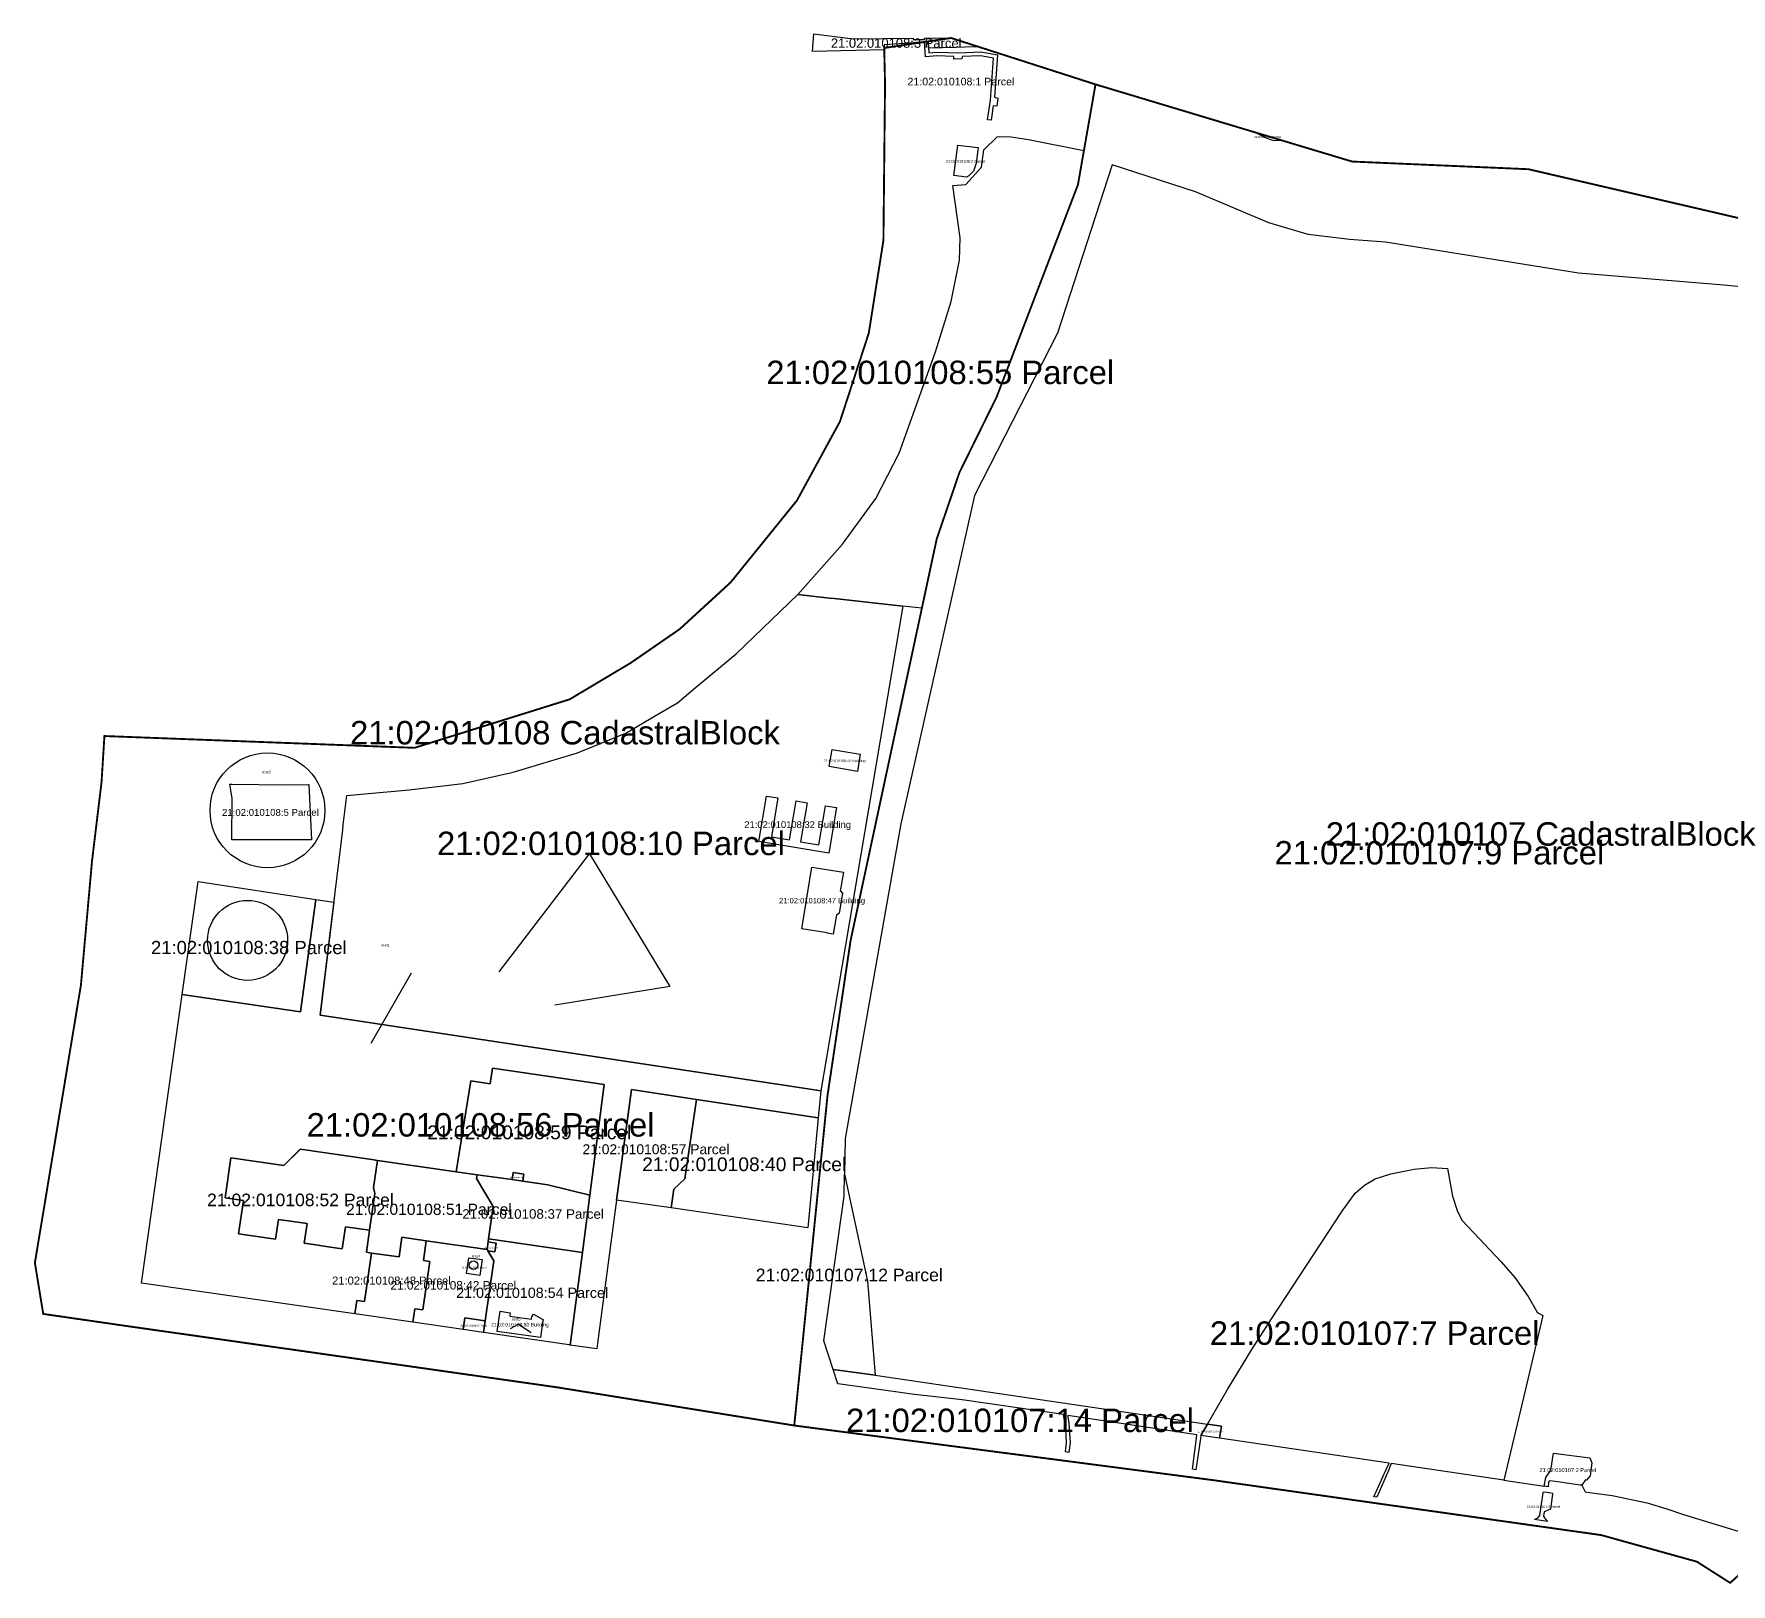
# Model space of a CAD drawing. Header units: millimetres. Extents: x 1243967 to 1248483, y 406984 to 408636.
# Drawn here: x 1243967 to 1245776, y 406984 to 408636 of the extents above; entities that cross this region are included whole.
import ezdxf
from ezdxf.enums import TextEntityAlignment as Align

# ---------------------------------------------------------------- set-up
doc = ezdxf.new("R2010")
doc.units = ezdxf.units.MM
doc.styles.add('Notes', font='arial.ttf', dxfattribs={"height": 3})
doc.styles.get("Standard").update_dxf_attribs({"font": 'arial.ttf'})

# ---------------------------------------------------------------- blocks, each defined once
blk = doc.blocks.new('21 02 010107')
at = {"color": 7, "const_width": 2}
blk.add_lwpolyline([(1245098.47, 408582), (1245079.75, 408475.05), (1244993.08, 408248.77), (1244953.4, 408168.29), (1244929.22, 408097.47), (1244837.43, 407669.54), (1244812.82, 407504.16), (1244777.37, 407152.52), (1245223.62, 407094.32), (1245637.52, 407035.72), (1245739.53, 407007.36), (1245774.91, 406984.79), (1245855.34, 407057.69), (1245867.91, 407084.64), (1245903.97, 407263.1), (1245987.01, 407658.06), (1246086.97, 408162.37), (1246098.88, 408174.18), (1246125.01, 408186.72), (1246212.03, 408199.79), (1246369.19, 408169.09), (1246214.89, 408260.51), (1246008.09, 408433.42), (1245934.37, 408445.79), (1245796.75, 408436.54), (1245559.92, 408491.59), (1245372.04, 408499.75), (1245098.47, 408582)], dxfattribs=at)
at = {"color": 7}
blk.add_text('21:02:010107 CadastralBlock', height=25, dxfattribs=at).set_placement((1245573, 407783), align=Align.MIDDLE_CENTER)
blk = doc.blocks.new('21 02 010107 12')
at = {"color": 8}
blk.add_lwpolyline([(1244830.86, 407420.54), (1244855.48, 407306.47), (1244863.46, 407206.31), (1244818.73, 407212.28), (1244808.84, 407242.79), (1244830.41, 407396.91), (1244830.86, 407420.54)], dxfattribs=at)
blk.add_text('21:02:010107:12 Parcel', height=13.4425, dxfattribs=at).set_placement((1244836, 407313), align=Align.MIDDLE_CENTER)
blk = doc.blocks.new('21 02 010107 13')
at = {"color": 8}
blk.add_lwpolyline([(1245217.88, 407154.12), (1245232.75, 407151.93), (1245230.72, 407139.11), (1245210.88, 407142.05), (1245217.88, 407154.12)], dxfattribs=at)
blk.add_text('21:02:010107:13 Parcel', height=1.844, dxfattribs=at).set_placement((1245221, 407146), align=Align.MIDDLE_CENTER)
blk = doc.blocks.new('21 02 010107 14')
at = {"color": 8}
blk.add_lwpolyline([(1245217.88, 407154.12), (1245210.88, 407142.05), (1245210.75, 407141.13), (1245205.58, 407105.36), (1245201.69, 407105.98), (1245206.33, 407141.76), (1245206.45, 407142.68), (1245068.81, 407163.28), (1245069.02, 407161.61), (1245069.88, 407155.01), (1245071.49, 407133.91), (1245070.11, 407123.86), (1245066.47, 407124.58), (1245067.7, 407133.9), (1245066.89, 407149.05), (1245064.79, 407162.23), (1245064.47, 407164.25), (1244956.17, 407179.78), (1244905.61, 407185.47), (1244829.22, 407196.3), (1244823.66, 407197.08), (1244818.73, 407212.28), (1244863.46, 407206.31), (1245217.88, 407154.12)], dxfattribs=at)
blk.add_text('21:02:010107:14 Parcel', height=25, dxfattribs=at).set_placement((1245018, 407158), align=Align.MIDDLE_CENTER)
blk = doc.blocks.new('21 02 010107 2')
at = {"color": 8}
blk.add_lwpolyline([(1245625.42, 407118.09), (1245627.43, 407112.8), (1245625.7, 407098.99), (1245621.84, 407094.44), (1245620.73, 407094.58), (1245616.79, 407088.84), (1245614.94, 407089.04), (1245597.85, 407091.39), (1245596.13, 407091.71), (1245583.21, 407093.47), (1245582.15, 407093.02), (1245581.47, 407092.03), (1245580.82, 407087.25), (1245576.85, 407087.8), (1245578.29, 407097.26), (1245583.95, 407104.91), (1245586.52, 407122.96), (1245625.42, 407118.09)], dxfattribs=at)
blk.add_text('21:02:010107:2 Parcel', height=4.3145, dxfattribs=at).set_placement((1245602, 407105), align=Align.MIDDLE_CENTER)
blk = doc.blocks.new('21 02 010107 3')
at = {"color": 8}
blk.add_lwpolyline([(1245579.93, 407081.37), (1245585.64, 407080.58), (1245585.47, 407079.36), (1245583.26, 407063.25), (1245576.78, 407060.58), (1245576.11, 407056.01), (1245577.63, 407053.02), (1245580.31, 407050.31), (1245566.46, 407052.4), (1245570.04, 407054.15), (1245572.15, 407056.6), (1245575.79, 407080.76), (1245575.96, 407081.87), (1245579.93, 407081.37)], dxfattribs=at)
blk.add_text('21:02:010107:3 Parcel', height=2.537, dxfattribs=at).set_placement((1245576, 407066), align=Align.MIDDLE_CENTER)
blk = doc.blocks.new('21 02 010107 4')
at = {"color": 8}
blk.add_lwpolyline([(1245298.64, 408521.82), (1245287.57, 408522.05), (1245281.28, 408524.42), (1245267.12, 408531.3), (1245298.64, 408521.82)], dxfattribs=at)
blk.add_text('21:02:010107:4 Parcel', height=2.05, dxfattribs=at).set_placement((1245282, 408526), align=Align.MIDDLE_CENTER)
blk = doc.blocks.new('21 02 010107 7')
at = {"color": 8}
blk.add_lwpolyline([(1245239.27, 407190.98), (1245265.21, 407233.55), (1245286.01, 407266.38), (1245361.4, 407380.91), (1245375.19, 407400.18), (1245385.1, 407408.85), (1245396.69, 407415.35), (1245413.33, 407420.86), (1245438.06, 407425.89), (1245456.47, 407427.71), (1245473.76, 407426.47), (1245479.01, 407397.04), (1245484.19, 407380.77), (1245489.22, 407371.18), (1245530.79, 407326.91), (1245545.42, 407310.16), (1245559.67, 407290.18), (1245569.1, 407273.4), (1245570.58, 407272.16), (1245575.33, 407269.92), (1245556.64, 407191.28), (1245533.7, 407094.18), (1245413.72, 407111.93), (1245410.61, 407104.63), (1245398.49, 407076.2), (1245395.3, 407076.45), (1245408.05, 407105), (1245411.34, 407112.33), (1245230.72, 407139.11), (1245232.75, 407151.93), (1245217.88, 407154.12), (1245239.27, 407190.98)], dxfattribs=at)
blk.add_text('21:02:010107:7 Parcel', height=25, dxfattribs=at).set_placement((1245396, 407251), align=Align.MIDDLE_CENTER)
blk = doc.blocks.new('21 02 010107 9')
at = {"color": 8}
blk.add_lwpolyline([(1245625.42, 407118.09), (1245627.43, 407112.8), (1245625.7, 407098.99), (1245621.84, 407094.44), (1245620.73, 407094.58), (1245616.79, 407088.84), (1245620.32, 407081.85), (1245624.95, 407081.21), (1245649.03, 407077.76), (1245686.62, 407069.96), (1245707.52, 407063.87), (1245725.28, 407057.57), (1245800.77, 407034.76), (1245807.05, 407034.09), (1245822.9, 407030.95), (1245836.03, 407045.18), (1245847.34, 407059.21), (1245855.79, 407072.51), (1245861.41, 407087.45), (1245869.98, 407127.44), (1245897.92, 407257.58), (1245895.96, 407260.73), (1245899.93, 407277.5), (1245902.76, 407279.24), (1245996.47, 407722.6), (1245912.5, 407740.59), (1245913.98, 407938.87), (1245966.33, 407935.07), (1245988.4, 407935.57), (1246004.91, 407926.33), (1246012.82, 407915.82), (1246029.1, 407891.51), (1246030.64, 407905.01), (1246020.79, 407933.98), (1245999.14, 407967.16), (1246008.06, 408190.32), (1246078.78, 408139.32), (1246081.16, 408163.73), (1246100.89, 408187.66), (1246100.7, 408222.5), (1246089.98, 408247.91), (1246067.36, 408273.65), (1245994.9, 408323.43), (1245958.01, 408342.06), (1245919.25, 408349.89), (1245880, 408355.74), (1245841.97, 408360.84), (1245804.42, 408364.45), (1245768.12, 408368.07), (1245613.25, 408380.83), (1245407.58, 408413.82), (1245369.3, 408416.69), (1245325.09, 408422.07), (1245283.39, 408434.6), (1245204.96, 408467.55), (1245116.13, 408496.1), (1245058.05, 408316.71), (1244969.61, 408143.88), (1244891.04, 407793.74), (1244831.58, 407458.49), (1244830.86, 407420.54), (1244855.48, 407306.47), (1244863.46, 407206.31), (1245217.88, 407154.12), (1245239.27, 407190.98), (1245265.21, 407233.55), (1245286.01, 407266.38), (1245361.4, 407380.91), (1245375.19, 407400.18), (1245385.1, 407408.85), (1245396.69, 407415.35), (1245413.33, 407420.86), (1245438.06, 407425.89), (1245456.47, 407427.71), (1245473.76, 407426.47), (1245479.01, 407397.04), (1245484.19, 407380.77), (1245489.22, 407371.18), (1245530.79, 407326.91), (1245545.42, 407310.16), (1245559.67, 407290.18), (1245569.1, 407273.4), (1245570.58, 407272.16), (1245575.33, 407269.92), (1245556.64, 407191.28), (1245533.7, 407094.18), (1245576.85, 407087.8), (1245578.29, 407097.26), (1245583.95, 407104.91), (1245586.52, 407122.96), (1245625.42, 407118.09)], dxfattribs=at)
blk.add_text('21:02:010107:9 Parcel', height=25, dxfattribs=at).set_placement((1245465, 407763), align=Align.MIDDLE_CENTER)
blk = doc.blocks.new('21 02 010108')
at = {"color": 7, "const_width": 2}
blk.add_lwpolyline([(1244474.26, 407906.63), (1244372.6, 407874.86), (1244042.1, 407887.42), (1244039.08, 407838.76), (1244028.86, 407753.97), (1244017.05, 407621.9), (1243967.99, 407325.91), (1243976.88, 407271.46), (1244062.95, 407258.98), (1244523.7, 407193.37), (1244777.37, 407152.52), (1244812.82, 407504.16), (1244837.43, 407669.54), (1244929.22, 408097.47), (1244953.4, 408168.29), (1244993.08, 408248.77), (1245079.75, 408475.05), (1245098.47, 408582), (1244944.54, 408631.46), (1244873.4, 408620.84), (1244873.41, 408614.42), (1244873.8, 408597.39), (1244874.14, 408582.33), (1244872.41, 408415.61), (1244856.77, 408316.71), (1244826.04, 408222.56), (1244780.21, 408138.46), (1244758.49, 408111.64), (1244709.53, 408051.16), (1244655.33, 408001.43), (1244603.09, 407965.38), (1244537.99, 407926.55), (1244474.26, 407906.63)], dxfattribs=at)
at = {"color": 7}
blk.add_text('21:02:010108 CadastralBlock', height=25, dxfattribs=at).set_placement((1244533, 407891), align=Align.MIDDLE_CENTER)
blk = doc.blocks.new('21 02 010108 1')
at = {"color": 8}
blk.add_lwpolyline([(1244920.13, 408627.5), (1244920.91, 408615.69), (1244929.38, 408616.45), (1244952.78, 408615.76), (1244976.26, 408616.56), (1244994.14, 408613.38), (1244990.69, 408568.25), (1244994.43, 408567.14), (1244993.3, 408558.82), (1244989.35, 408559.04), (1244987.15, 408543.71), (1244983.17, 408544.1), (1244986.44, 408565.33), (1244989.86, 408610.07), (1244975.93, 408612.53), (1244956.42, 408611.86), (1244956.15, 408609.14), (1244947.58, 408608.88), (1244947.54, 408611.84), (1244929.5, 408612.45), (1244917.18, 408611.33), (1244916.14, 408627.22), (1244920.13, 408627.5)], dxfattribs=at)
blk.add_text('21:02:010108:1 Parcel', height=8.104, dxfattribs=at).set_placement((1244955, 408585), align=Align.MIDDLE_CENTER)
blk = doc.blocks.new('21 02 010108 10')
at = {"color": 8}
blk.add_lwpolyline([(1244893.19, 408025.84), (1244811.88, 407544.78), (1244805.56, 407509.26), (1244777.88, 407513.38), (1244272.01, 407589.78), (1244296.06, 407787.46), (1244296.69, 407792.62), (1244300.41, 407824.2), (1244319.67, 407825.94), (1244366.98, 407830.2), (1244424.03, 407836.69), (1244477.82, 407848.96), (1244546.46, 407869.61), (1244598.58, 407891), (1244628.27, 407908.48), (1244652.82, 407922.95), (1244671.87, 407938.78), (1244715.53, 407975.13), (1244781.28, 408038.29), (1244815.04, 408034.55), (1244820.05, 408033.93), (1244893.19, 408025.84)], dxfattribs=at)
blk.add_text('21:02:010108:10 Parcel', height=25, dxfattribs=at).set_placement((1244582, 407773), align=Align.MIDDLE_CENTER)
blk = doc.blocks.new('21 02 010108 2')
at = {"color": 8}
blk.add_lwpolyline([(1244973.39, 408514.63), (1244971.22, 408498.04), (1244968.38, 408489.33), (1244963.59, 408484.38), (1244961.02, 408483.22), (1244947.62, 408484.91), (1244951.87, 408517.36), (1244973.39, 408514.63)], dxfattribs=at)
blk.add_text('21:02:010108:2 Parcel', height=2.9955, dxfattribs=at).set_placement((1244960, 408500), align=Align.MIDDLE_CENTER)
blk = doc.blocks.new('21 02 010108 3')
at = {"color": 8}
blk.add_lwpolyline([(1244920.13, 408627.5), (1244916.14, 408627.22), (1244899.72, 408626.08), (1244873.18, 408624.28), (1244873.3, 408618.97), (1244796.9, 408617.13), (1244798.38, 408635.77), (1244840.12, 408630.67), (1244904.2, 408631.15), (1244904.22, 408629.67), (1244916.07, 408629.88), (1244916.03, 408631.24), (1244944.54, 408631.46), (1244976.37, 408621.23), (1244969.46, 408621.87), (1244949.48, 408621.23), (1244920.59, 408620.6), (1244920.13, 408627.5)], dxfattribs=at)
blk.add_text('21:02:010108:3 Parcel', height=9.9055, dxfattribs=at).set_placement((1244886, 408626), align=Align.MIDDLE_CENTER)
blk = doc.blocks.new('21 02 010108 37')
at = {"color": 8}
blk.add_lwpolyline([(1244439.25, 407419.71), (1244476.86, 407414.63), (1244488.01, 407413.01), (1244514.8, 407409.14), (1244559.42, 407398.06), (1244551.5, 407337.09), (1244451.63, 407351.52), (1244456.59, 407385.84), (1244438.66, 407415.66), (1244439.25, 407419.71)], dxfattribs=at)
blk.add_text('21:02:010108:37 Parcel', height=10.169, dxfattribs=at).set_placement((1244499, 407378), align=Align.MIDDLE_CENTER)
blk = doc.blocks.new('21 02 010108 38')
at = {"color": 8}
blk.add_lwpolyline([(1244142.18, 407732.38), (1244267.43, 407713.17), (1244251.16, 407593.61), (1244125.13, 407611.91), (1244142.18, 407732.38)], dxfattribs=at)
blk.add_text('21:02:010108:38 Parcel', height=14.0535, dxfattribs=at).set_placement((1244196, 407662), align=Align.MIDDLE_CENTER)
blk = doc.blocks.new('21 02 010108 40')
at = {"color": 8}
blk.add_lwpolyline([(1244673.15, 407500.11), (1244802.83, 407480.55), (1244791.67, 407363.38), (1244646.27, 407384.4), (1244649.19, 407404.58), (1244660.88, 407415.37), (1244673.15, 407500.11)], dxfattribs=at)
blk.add_text('21:02:010108:40 Parcel', height=14.6645, dxfattribs=at).set_placement((1244724, 407431), align=Align.MIDDLE_CENTER)
blk = doc.blocks.new('21 02 010108 42')
at = {"color": 8}
for points in [[(1244385.16, 407349.49), (1244449.98, 407340.12), (1244457.06, 407328.08), (1244448.06, 407263.98), (1244426.2, 407267.14), (1244424.41, 407254.82), (1244370.96, 407262.55), (1244373.08, 407276.9), (1244381.48, 407275.69), (1244388.97, 407327.4), (1244382.11, 407328.39), (1244385.16, 407349.49)], [(1244430.44, 407331.38), (1244444.83, 407329.3), (1244442.39, 407312.43), (1244428, 407314.51), (1244430.44, 407331.38)]]:
    blk.add_lwpolyline(points, dxfattribs=at)
blk.add_text('21:02:010108:42 Parcel', height=9.0385, dxfattribs=at).set_placement((1244414, 407302), align=Align.MIDDLE_CENTER)
blk = doc.blocks.new('21 02 010108 43')
at = {"color": 8}
blk.add_lwpolyline([(1244426.2, 407267.14), (1244448.06, 407263.98), (1244446.32, 407251.65), (1244424.41, 407254.82), (1244426.2, 407267.14)], dxfattribs=at)
blk.add_text('21:02:010108:43 Parcel', height=1.957, dxfattribs=at).set_placement((1244436, 407259), align=Align.MIDDLE_CENTER)
blk = doc.blocks.new('21 02 010108 45')
at = {"color": 8}
blk.add_lwpolyline([(1244430.44, 407331.38), (1244444.83, 407329.3), (1244442.39, 407312.43), (1244428, 407314.51), (1244430.44, 407331.38)], dxfattribs=at)
blk.add_text('21:02:010108:45 Parcel', height=1.789, dxfattribs=at).set_placement((1244436, 407321), align=Align.MIDDLE_CENTER)
blk = doc.blocks.new('21 02 010108 48')
at = {"color": 8}
blk.add_lwpolyline([(1244359.19, 407353.12), (1244385.16, 407349.49), (1244382.11, 407328.39), (1244388.97, 407327.4), (1244381.48, 407275.69), (1244373.08, 407276.9), (1244370.96, 407262.55), (1244308.93, 407271.52), (1244311.01, 407285.88), (1244319.44, 407284.66), (1244326.93, 407336.37), (1244356.16, 407332.14), (1244359.19, 407353.12)], dxfattribs=at)
blk.add_text('21:02:010108:48 Parcel', height=8.5305, dxfattribs=at).set_placement((1244348, 407307), align=Align.MIDDLE_CENTER)
blk = doc.blocks.new('21 02 010108 5')
at = {"color": 8}
blk.add_lwpolyline([(1244178.27, 407836.23), (1244235.15, 407835.54), (1244259.7, 407835.91), (1244260.08, 407835.92), (1244260.79, 407820.99), (1244262.86, 407776.64), (1244177.98, 407776.84), (1244178.19, 407820.93), (1244176.71, 407829.76), (1244175.62, 407836.26), (1244178.27, 407836.23)], dxfattribs=at)
blk.add_text('21:02:010108:5 Parcel', height=7.343, dxfattribs=at).set_placement((1244219, 407806), align=Align.MIDDLE_CENTER)
blk = doc.blocks.new('21 02 010108 51')
at = {"color": 8}
blk.add_lwpolyline([(1244333.02, 407435.08), (1244417.12, 407422.91), (1244439.25, 407419.71), (1244438.66, 407415.66), (1244456.59, 407385.84), (1244451.63, 407351.52), (1244449.98, 407340.12), (1244385.16, 407349.49), (1244359.19, 407353.12), (1244356.16, 407332.14), (1244326.93, 407336.37), (1244321.39, 407337.17), (1244324.79, 407360.62), (1244330.36, 407399.86), (1244328.85, 407406.16), (1244333.02, 407435.08)], dxfattribs=at)
blk.add_text('21:02:010108:51 Parcel', height=11.907, dxfattribs=at).set_placement((1244388, 407383), align=Align.MIDDLE_CENTER)
blk = doc.blocks.new('21 02 010108 52')
at = {"color": 8}
blk.add_lwpolyline([(1244176.92, 407437.73), (1244233.19, 407429.58), (1244250.92, 407446.97), (1244327.16, 407435.93), (1244333.02, 407435.08), (1244328.85, 407406.16), (1244330.36, 407399.86), (1244324.79, 407360.62), (1244298.92, 407364.36), (1244295.53, 407340.91), (1244283.01, 407342.72), (1244264.89, 407345.35), (1244254.99, 407346.78), (1244258.03, 407367.76), (1244227.77, 407372.14), (1244224.52, 407351.2), (1244185, 407356.91), (1244190.28, 407392.38), (1244170.77, 407395.2), (1244176.92, 407437.73)], dxfattribs=at)
blk.add_text('21:02:010108:52 Parcel', height=13.4155, dxfattribs=at).set_placement((1244251, 407393), align=Align.MIDDLE_CENTER)
blk = doc.blocks.new('21 02 010108 53')
at = {"color": 8}
blk.add_lwpolyline([(1244451.16, 407348.26), (1244459.57, 407347.02), (1244458.21, 407337.61), (1244450.82, 407338.69), (1244449.98, 407340.12), (1244451.16, 407348.26)], dxfattribs=at)
blk.add_text('21:02:010108:53 Parcel', height=1.012, dxfattribs=at).set_placement((1244454, 407342), align=Align.MIDDLE_CENTER)
blk = doc.blocks.new('21 02 010108 54')
at = {"color": 8}
blk.add_lwpolyline([(1244451.63, 407351.52), (1244551.5, 407337.09), (1244538.67, 407238.3), (1244537.52, 407238.47), (1244446.32, 407251.65), (1244448.06, 407263.98), (1244457.06, 407328.08), (1244450.82, 407338.69), (1244458.21, 407337.61), (1244459.57, 407347.02), (1244451.16, 407348.26), (1244451.63, 407351.52)], dxfattribs=at)
blk.add_text('21:02:010108:54 Parcel', height=10.92, dxfattribs=at).set_placement((1244498, 407294), align=Align.MIDDLE_CENTER)
blk = doc.blocks.new('21 02 010108 55')
at = {"color": 8}
blk.add_lwpolyline([(1244993.76, 408526.23), (1244996.33, 408526.63), (1245008.67, 408526.26), (1245026.96, 408523.41), (1245086.11, 408511.4), (1245079.75, 408475.05), (1244993.08, 408248.77), (1244953.4, 408168.29), (1244929.22, 408097.47), (1244913.37, 408023.58), (1244893.19, 408025.84), (1244820.05, 408033.93), (1244815.04, 408034.55), (1244781.28, 408038.29), (1244828.81, 408092.04), (1244864.21, 408140.75), (1244889.23, 408188.87), (1244927.89, 408297.08), (1244944.51, 408350.68), (1244953.43, 408394.64), (1244954.12, 408418.48), (1244946.54, 408474.35), (1244960.16, 408475.45), (1244976.82, 408493.71), (1244979.55, 408512.08), (1244993.76, 408526.23)], dxfattribs=at)
blk.add_text('21:02:010108:55 Parcel', height=25, dxfattribs=at).set_placement((1244933, 408275), align=Align.MIDDLE_CENTER)
blk = doc.blocks.new('21 02 010108 56')
at = {"color": 8}
blk.add_lwpolyline([(1244267.43, 407713.17), (1244286.66, 407710.22), (1244272.01, 407589.78), (1244777.88, 407513.38), (1244805.56, 407509.26), (1244802.83, 407480.55), (1244673.15, 407500.11), (1244603.84, 407510.56), (1244588.07, 407392.82), (1244568.48, 407245.71), (1244566.94, 407234.21), (1244538.67, 407238.3), (1244551.5, 407337.09), (1244559.42, 407398.06), (1244574.72, 407515.87), (1244455.72, 407533.58), (1244453.31, 407516.79), (1244432.61, 407519.92), (1244417.12, 407422.91), (1244333.04, 407435.08), (1244327.16, 407435.93), (1244250.91, 407446.97), (1244233.19, 407429.58), (1244176.92, 407437.73), (1244170.77, 407395.2), (1244190.28, 407392.38), (1244185, 407356.91), (1244224.51, 407351.19), (1244227.77, 407372.14), (1244258.03, 407367.76), (1244254.99, 407346.78), (1244264.89, 407345.35), (1244283.01, 407342.72), (1244295.53, 407340.91), (1244298.92, 407364.36), (1244324.79, 407360.62), (1244321.39, 407337.17), (1244326.93, 407336.37), (1244319.44, 407284.66), (1244311.01, 407285.88), (1244308.93, 407271.52), (1244081.6, 407304.38), (1244125.13, 407611.91), (1244251.16, 407593.61), (1244267.43, 407713.17)], dxfattribs=at)
blk.add_text('21:02:010108:56 Parcel', height=25, dxfattribs=at).set_placement((1244443, 407473), align=Align.MIDDLE_CENTER)
blk = doc.blocks.new('21 02 010108 57')
at = {"color": 8}
blk.add_lwpolyline([(1244603.84, 407510.56), (1244673.15, 407500.11), (1244660.88, 407415.37), (1244649.19, 407404.58), (1244646.27, 407384.41), (1244588.07, 407392.82), (1244603.84, 407510.56)], dxfattribs=at)
blk.add_text('21:02:010108:57 Parcel', height=10.5615, dxfattribs=at).set_placement((1244630, 407447), align=Align.MIDDLE_CENTER)
blk = doc.blocks.new('21 02 010108 58')
at = {"color": 8}
blk.add_lwpolyline([(1244476.86, 407414.63), (1244477.93, 407422.07), (1244489.08, 407420.46), (1244488.01, 407413.01), (1244476.86, 407414.63)], dxfattribs=at)
blk.add_text('21:02:010108:58 Parcel', height=1.064, dxfattribs=at).set_placement((1244482, 407417), align=Align.MIDDLE_CENTER)
blk = doc.blocks.new('21 02 010108 59')
at = {"color": 8}
blk.add_lwpolyline([(1244432.61, 407519.92), (1244453.31, 407516.79), (1244455.72, 407533.58), (1244574.72, 407515.87), (1244559.42, 407398.06), (1244514.8, 407409.14), (1244488.01, 407413.01), (1244489.08, 407420.46), (1244477.93, 407422.07), (1244476.86, 407414.63), (1244439.25, 407419.71), (1244417.12, 407422.91), (1244432.61, 407519.92)], dxfattribs=at)
blk.add_text('21:02:010108:59 Parcel', height=14.656, dxfattribs=at).set_placement((1244495, 407465), align=Align.MIDDLE_CENTER)
blk = doc.blocks.new('21 02 010108 32')
at = {"color": 63}
blk.add_lwpolyline([(1244747.82, 407823.5), (1244759.9, 407821.38), (1244753.1, 407779.97), (1244772.22, 407776.83), (1244779.28, 407818.33), (1244791.14, 407816.31), (1244784.16, 407774.82), (1244803.52, 407771.57), (1244810.5, 407813.07), (1244822.41, 407811.09), (1244814.36, 407762.63), (1244739.65, 407774.97), (1244747.82, 407823.5)], dxfattribs=at)
blk.add_text('21:02:010108:32 Building', height=7.1815, dxfattribs=at).set_placement((1244781, 407793), align=Align.MIDDLE_CENTER)
blk = doc.blocks.new('21 02 010108 46')
at = {"color": 63}
blk.add_lwpolyline([(1244817.75, 407873.05), (1244847.76, 407868.03), (1244844.71, 407849.78), (1244814.62, 407854.9), (1244817.75, 407873.05)], dxfattribs=at)
blk.add_text('21:02:010108:46 Building', height=2.8205, dxfattribs=at).set_placement((1244831, 407861), align=Align.MIDDLE_CENTER)
blk = doc.blocks.new('21 02 010108 47')
at = {"color": 63}
blk.add_lwpolyline([(1244796.24, 407747.76), (1244823.18, 407743.36), (1244823.2, 407743.48), (1244829.72, 407742.41), (1244826.38, 407721.93), (1244827.28, 407721.79), (1244828.76, 407719.42), (1244825.35, 407698.52), (1244823.18, 407696.76), (1244822.29, 407696.9), (1244818.93, 407676.35), (1244812.4, 407677.41), (1244812.42, 407677.53), (1244785.48, 407681.94), (1244796.24, 407747.76)], dxfattribs=at)
blk.add_text('21:02:010108:47 Building', height=5.7825, dxfattribs=at).set_placement((1244807, 407712), align=Align.MIDDLE_CENTER)
blk = doc.blocks.new('21 02 010108 60')
at = {"color": 63}
blk.add_lwpolyline([(1244460.75, 407252.77), (1244463.91, 407274.24), (1244474.66, 407272.7), (1244474.15, 407269.15), (1244497.4, 407265.86), (1244497.72, 407268.29), (1244499.5, 407271.28), (1244510.22, 407265.13), (1244509.26, 407264.41), (1244506.78, 407246.21), (1244460.75, 407252.77)], dxfattribs=at)
blk.add_text('21:02:010108:60 Building', height=3.875, dxfattribs=at).set_placement((1244485, 407260), align=Align.MIDDLE_CENTER)

msp = doc.modelspace()

# ---------------------------------------------------------------- linework, layer by layer
at = {"color": 1}
msp.add_line((1244326.4, 407560), (1244369.5, 407635.2), dxfattribs=at)
msp.add_lwpolyline([(1244462.8, 407636), (1244559.1, 407762), (1244644.6, 407620.3), (1244522.3, 407600.7)], dxfattribs=at)
at = {"color": 92}
msp.add_lwpolyline([(1244475.1, 407255.8), (1244483.3, 407260.7), (1244496.8, 407251.5)], dxfattribs=at)
at = {"color": 3}
msp.add_circle((1244215.9, 407808.2), 61.2, dxfattribs=at)
at = {"color": 1}
msp.add_circle((1244194.7, 407669.6), 42.7, dxfattribs=at)
at = {"color": 6}
msp.add_circle((1244435.5, 407323.5), 4.58, dxfattribs=at)

# ---------------------------------------------------------------- block references
for name in ['21 02 010108 3', '21 02 010108', '21 02 010108 1', '21 02 010107', '21 02 010108 55', '21 02 010107 4', '21 02 010108 2', '21 02 010107 9', '21 02 010108 10', '21 02 010108 46', '21 02 010108 5', '21 02 010108 32', '21 02 010108 47', '21 02 010108 38', '21 02 010108 56', '21 02 010108 59', '21 02 010108 57', '21 02 010108 40', '21 02 010108 52', '21 02 010108 51', '21 02 010108 58', '21 02 010107 12', '21 02 010107 7', '21 02 010108 37', '21 02 010108 48', '21 02 010108 42', '21 02 010108 54', '21 02 010108 53', '21 02 010108 45', '21 02 010108 43', '21 02 010108 60', '21 02 010107 14', '21 02 010107 13', '21 02 010107 2', '21 02 010107 3']:
    msp.add_blockref(name, (0, 0))

# ---------------------------------------------------------------- texts
at = {"color": 3, "insert": (1244210.3, 407850.5), "char_height": 3, "attachment_point": 1, "style": 'Notes'}
msp.add_mtext_dynamic_manual_height_columns('test3', width=19.429, gutter_width=15, heights=[0], dxfattribs=at)
at = {"color": 1, "insert": (1244337.4, 407665.8), "char_height": 3, "attachment_point": 1, "style": 'Notes'}
msp.add_mtext_dynamic_manual_height_columns('test1', width=19.429, gutter_width=15, heights=[0], dxfattribs=at)
at = {"color": 6, "insert": (1244433.4, 407334.3), "char_height": 3, "attachment_point": 1, "style": 'Notes'}
msp.add_mtext_dynamic_manual_height_columns('test4', width=19.429, gutter_width=15, heights=[0], dxfattribs=at)
at = {"color": 92, "insert": (1244476.7, 407267.4), "char_height": 3, "attachment_point": 1, "style": 'Notes'}
msp.add_mtext_dynamic_manual_height_columns('test5', width=19.429, gutter_width=15, heights=[0], dxfattribs=at)

doc.saveas('drawing.dxf')
